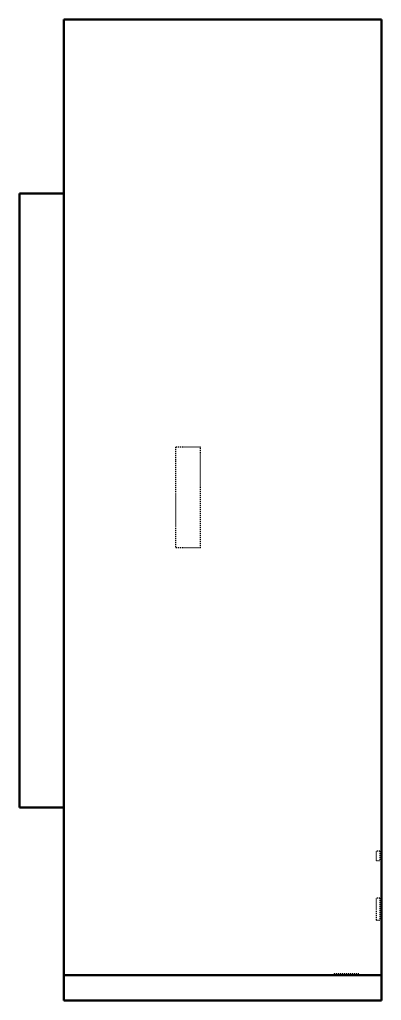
# Model space of a CAD drawing. Header units: millimetres. Extents: x -183 to 183, y 0 to 991.
import ezdxf

# ---------------------------------------------------------------- set-up
doc = ezdxf.new("R2010")
doc.units = ezdxf.units.MM
doc.linetypes.add('Dashed', pattern=[2, 1, -1])
doc.layers.add('AM_0', color=7, linetype='Continuous', lineweight=50)
doc.layers.add('AM_9', color=6, linetype='Dashed', lineweight=25)

# ---------------------------------------------------------------- blocks, each defined once
blk = doc.blocks.new('1_DC9VSA4810A_PART8_0_in_DC9VSA4810A_2')
at = {"layer": 'AM_0'}
for p, q in [((-138.1125, 990.6), (182.5625, 990.6)), ((182.5625, 25.4), (182.5625, 990.6)), ((-138.1125, 990.6), (-138.1125, 25.4)), ((182.5625, 25.4), (-138.1125, 25.4))]:
    blk.add_line(p, q, dxfattribs=at)
blk = doc.blocks.new('2_DC9VSA4810A_PART6_0_in_DC9VSA4810A_2')
at = {"layer": 'AM_0'}
for p, q in [((-138.1125, 0), (-138.1125, 25.4)), ((182.5625, 25.4), (182.5625, 0)), ((-138.1125, 0), (182.5625, 0))]:
    blk.add_line(p, q, dxfattribs=at)
blk = doc.blocks.new('3_DC9VSA4810A_PART5_0_in_DC9VSA4810A_2')
at = {"layer": 'AM_9'}
for p, q in [((180.975, 150.8125), (177.8, 150.8125)), ((177.8, 141.2875), (177.8, 150.8125)), ((180.975, 150.8125), (180.975, 141.2875)), ((177.8, 141.2875), (180.975, 141.2875))]:
    blk.add_line(p, q, dxfattribs=at)
blk = doc.blocks.new('4_DC9VSA4810A_PART4_0_in_DC9VSA4810A_2')
at = {"layer": 'AM_9'}
for p, q in [((180.975, 103.1875), (177.8, 103.1875)), ((177.8, 80.9625), (177.8, 103.1875)), ((180.975, 103.1875), (180.975, 80.9625)), ((177.8, 80.9625), (180.975, 80.9625))]:
    blk.add_line(p, q, dxfattribs=at)
blk = doc.blocks.new('5_DC9VSA4810A_PART3_0_in_DC9VSA4810A_2')
at = {"layer": 'AM_9'}
for p, q in [((134.9375, 26.9875), (160.3375, 26.9875)), ((134.9375, 26.9875), (134.9375, 25.4)), ((160.3375, 25.4), (160.3375, 26.9875))]:
    blk.add_line(p, q, dxfattribs=at)
blk = doc.blocks.new('6_DC9VSA4810A_PART2_0_in_DC9VSA4810A_2')
at = {"layer": 'AM_9'}
for p, q in [((0, 558.8), (-25.4, 558.8)), ((-25.4, 558.8), (-25.4, 457.2)), ((0, 457.2), (0, 558.8)), ((0, 457.2), (-25.4, 457.2))]:
    blk.add_line(p, q, dxfattribs=at)
blk = doc.blocks.new('7_DC9VSA4810A_PART1_0_in_DC9VSA4810A_2')
at = {"layer": 'AM_0'}
for p, q in [((-182.56, 194.72), (-182.56, 814.93)), ((-138.11, 814.93), (-182.56, 814.93)), ((-182.56, 194.72), (-138.11, 194.72))]:
    blk.add_line(p, q, dxfattribs=at)

msp = doc.modelspace()

# ---------------------------------------------------------------- block references
for name in ['1_DC9VSA4810A_PART8_0_in_DC9VSA4810A_2', '7_DC9VSA4810A_PART1_0_in_DC9VSA4810A_2', '6_DC9VSA4810A_PART2_0_in_DC9VSA4810A_2', '3_DC9VSA4810A_PART5_0_in_DC9VSA4810A_2', '4_DC9VSA4810A_PART4_0_in_DC9VSA4810A_2', '2_DC9VSA4810A_PART6_0_in_DC9VSA4810A_2', '5_DC9VSA4810A_PART3_0_in_DC9VSA4810A_2']:
    msp.add_blockref(name, (0, 0))

doc.saveas('drawing.dxf')
